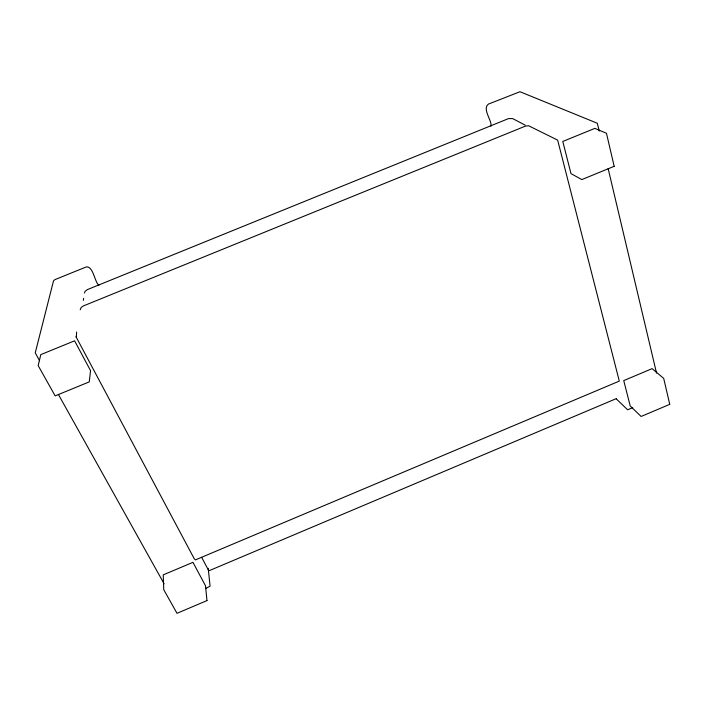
<?xml version="1.0" encoding="UTF-8"?>
<svg xmlns="http://www.w3.org/2000/svg" width="705" height="705" viewBox="0 0 705 705"><rect width="100%" height="100%" fill="white"/><g stroke="black" fill="none" stroke-linecap="round" stroke-linejoin="round"><path stroke-width="1.06" d="M83.313 300.383L83.639 298.286M76.625 331.993L76.272 337.228M80.211 309.777L81.216 307.45L83.366 305.935L525.419 126.116L528.547 125.719L557.655 140.128L619.298 381.105L195.382 559.911L194.122 558.545L75.999 336.726M84.468 293.051L85.094 291.324L87.376 289.605L508.578 118.572L512.605 118.572L525.137 125.111M616.417 398.581L209.315 570.627L208.398 570.081L201.674 557.347M205.807 588.437L210.081 586.181L208.213 568.309M632.729 407.657L627.626 409.799L616.302 398.889M39.595 360.766L35.25 352.835L53.527 280.819L54.884 279.647L86.318 266.913C93.571 265.988 94.99 283.833 99.053 285.137M58.374 394.403L164.089 583.749M490.936 126.204C492.407 120.969 481.938 109.178 488.345 104.128L519.973 91.721L597.276 123.243L599.276 131.104M608.142 168.574L656.531 373.077M90.557 370.68L89.262 381.881L55.149 395.893L38.176 365.604L40.793 354.615L74.598 340.815L90.557 370.68M206.979 600.589L176.999 613.306L163.754 589.68L163.234 574.875L192.967 562.326L205.499 585.767L206.979 600.589M669.75 404.335L641.145 416.461L630.217 405.983L623.749 380.594L652.134 368.627L663.696 378.391L669.75 404.335M614.178 166.309L581.828 179.59L570.988 173.624L562.793 141.458L594.861 128.363L606.459 133.263L614.178 166.309"/></g></svg>
